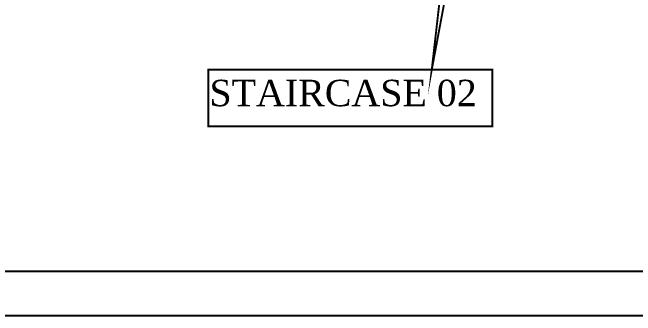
# Model space of a CAD drawing. Header units: inches. Extents: x 42351 to 118476, y -157843 to -108551.
# Drawn here: x 86448 to 94698, y -157843 to -153830 of the extents above; entities that cross this region are included whole.
import ezdxf
from ezdxf.enums import TextEntityAlignment as Align

# ---------------------------------------------------------------- set-up
doc = ezdxf.new("R2010")
doc.units = ezdxf.units.IN
doc.header["$MEASUREMENT"] = 0
doc.layers.add('5', color=2, linetype='Continuous')
doc.layers.add('JKEC COLHAT', color=2, linetype='Continuous', lineweight=20)
doc.layers.add('text', color=4, linetype='Continuous', lineweight=30)
doc.styles.add('T400', font='romantic.ttf')

msp = doc.modelspace()

# ---------------------------------------------------------------- linework, layer by layer
at = {"layer": '5'}
msp.add_lwpolyline([(102896, -157259.8), (81242.6, -157259.8), (81242.6, -147093.3), (102896, -147093.3)], close=True, dxfattribs=at)
at = {"layer": '5', "const_width": 25}
msp.add_lwpolyline([(92774.8, -150441), (91999.4, -154589.2), (92499.2, -150205.1)], dxfattribs=at)
msp.add_lwpolyline([(92802.9, -154589.2), (89042.4, -154589.2), (89042.4, -155337.1), (92802.9, -155337.1)], close=True, dxfattribs=at)
at = {"layer": 'Defpoints', "ltscale": 0.2}
msp.add_lwpolyline([(42351.3, -157843.2), (113517.9, -157843.2), (113517.9, -108551.5), (42351.3, -108551.5)], close=True, dxfattribs=at)
at = {"layer": 'JKEC COLHAT', "ltscale": 0.2}
msp.add_lwpolyline([(42934.6, -157259.8), (112934.6, -157259.8), (112934.6, -109134.8), (42934.6, -109134.8)], close=True, dxfattribs=at)

# ---------------------------------------------------------------- texts
at = {"layer": 'text', "color": 4, "style": 'T400'}
msp.add_text('STAIRCASE 02', height=350, dxfattribs=at).set_placement((90825.5, -154896.3), align=Align.MIDDLE)

doc.saveas('drawing.dxf')
